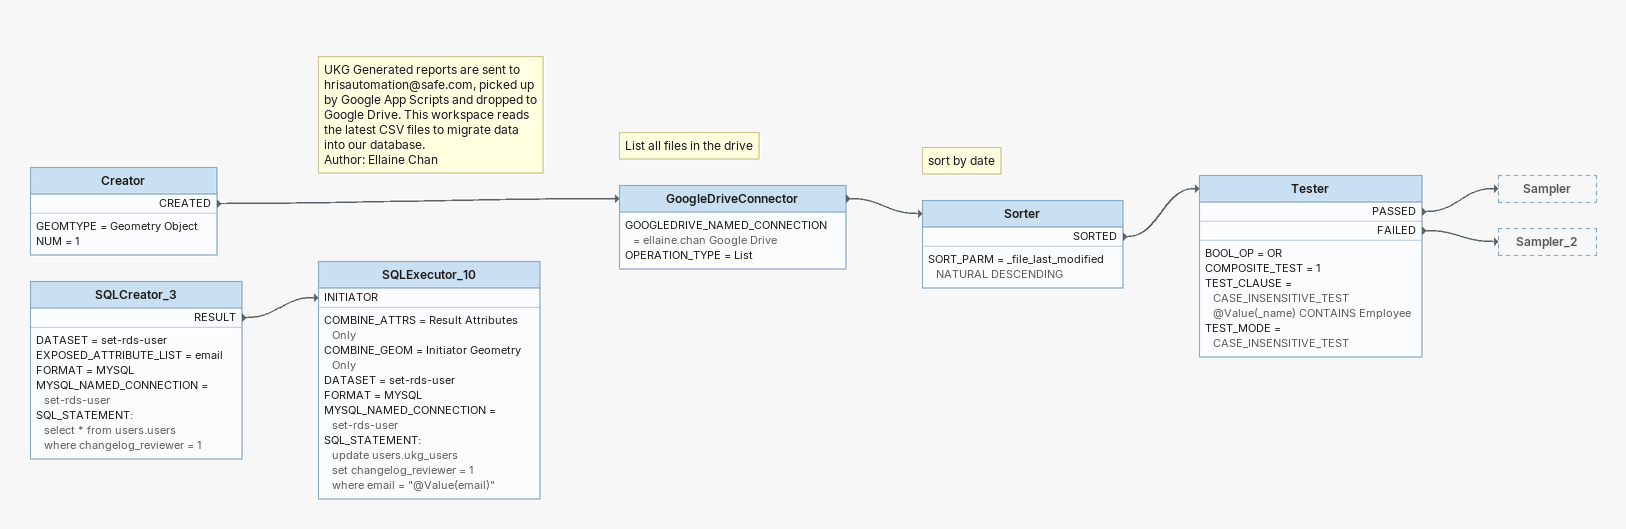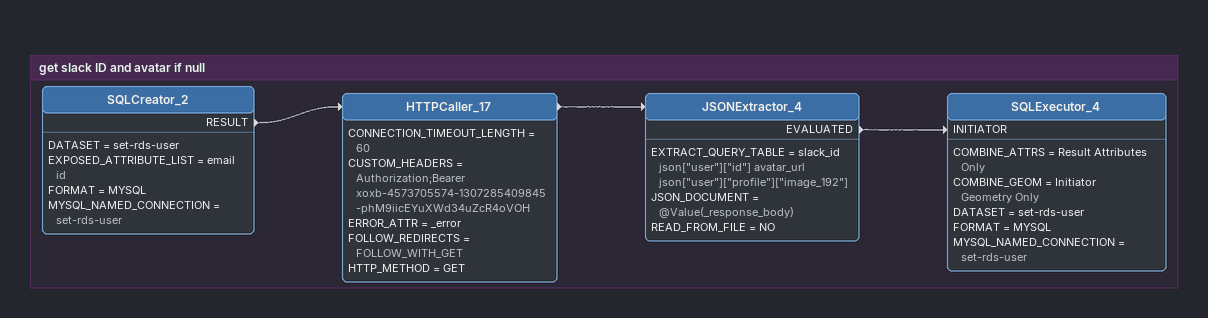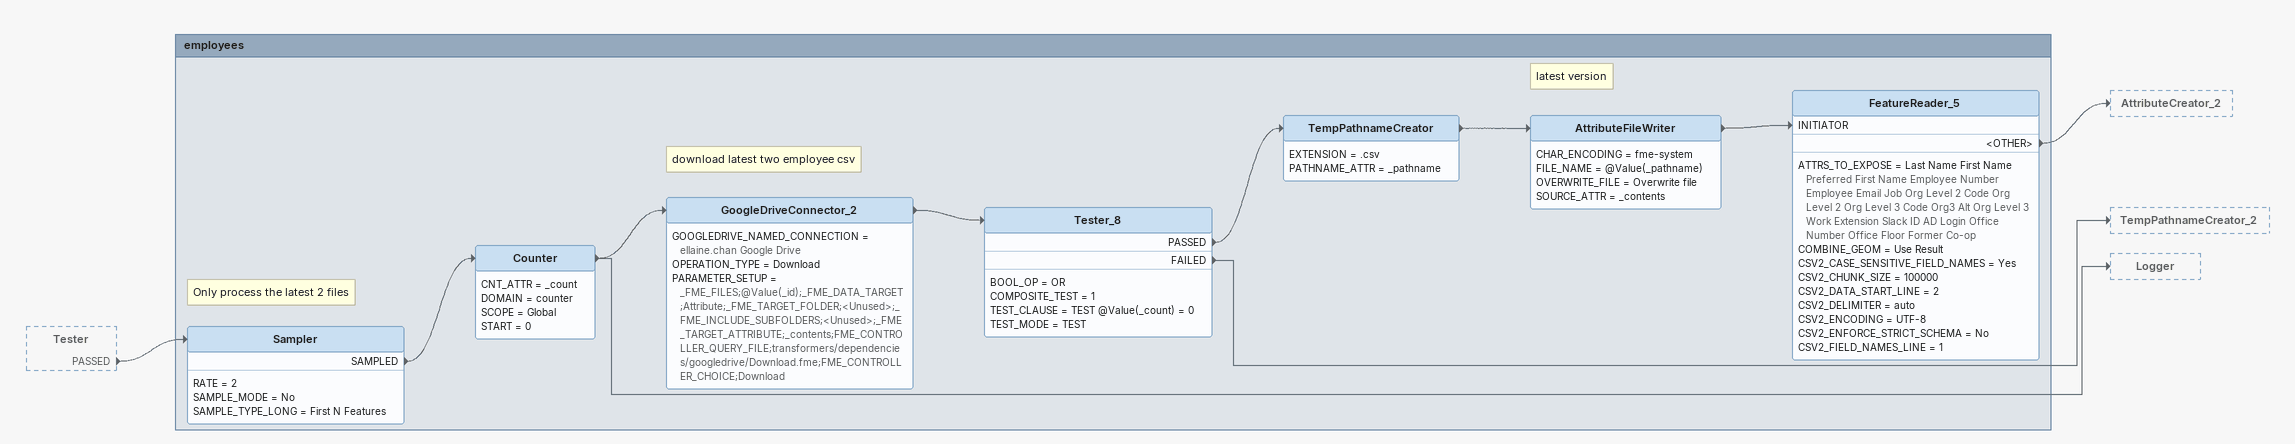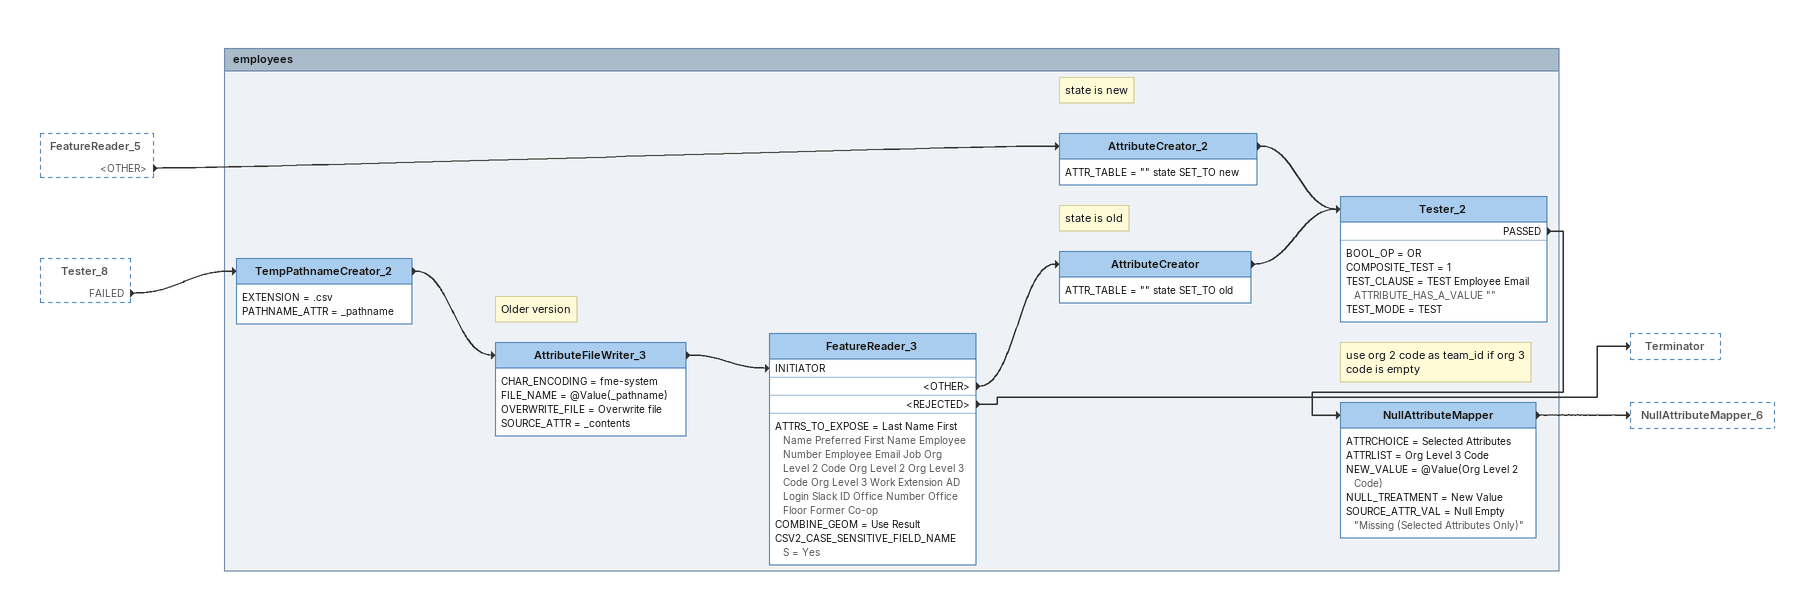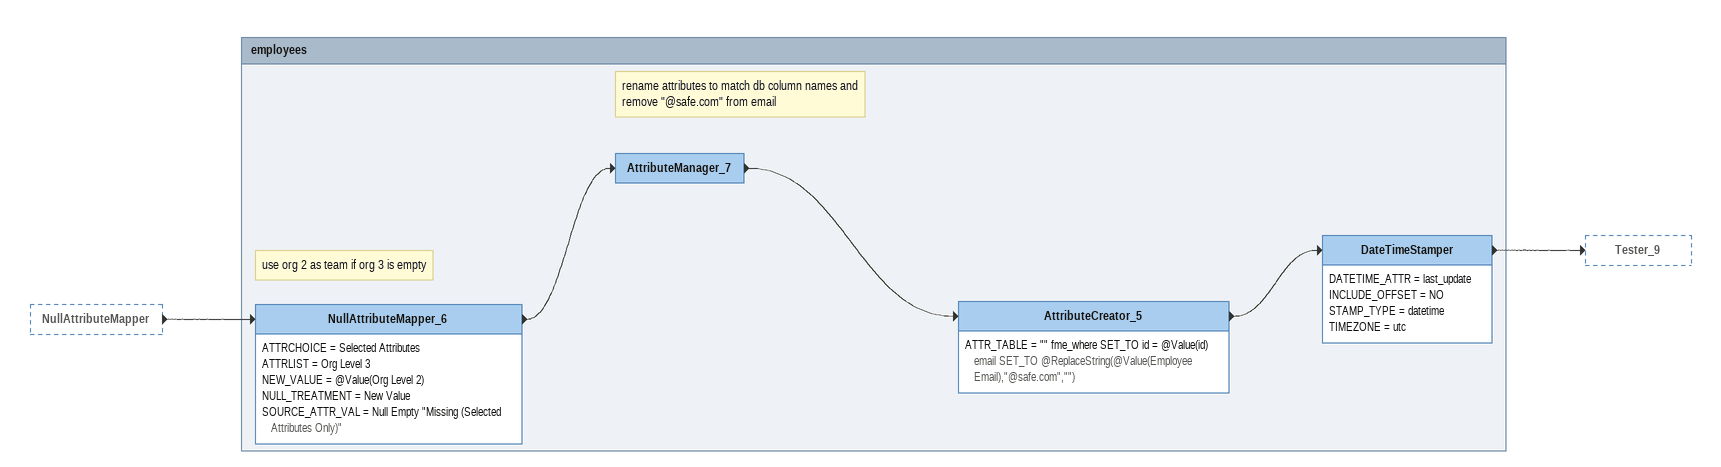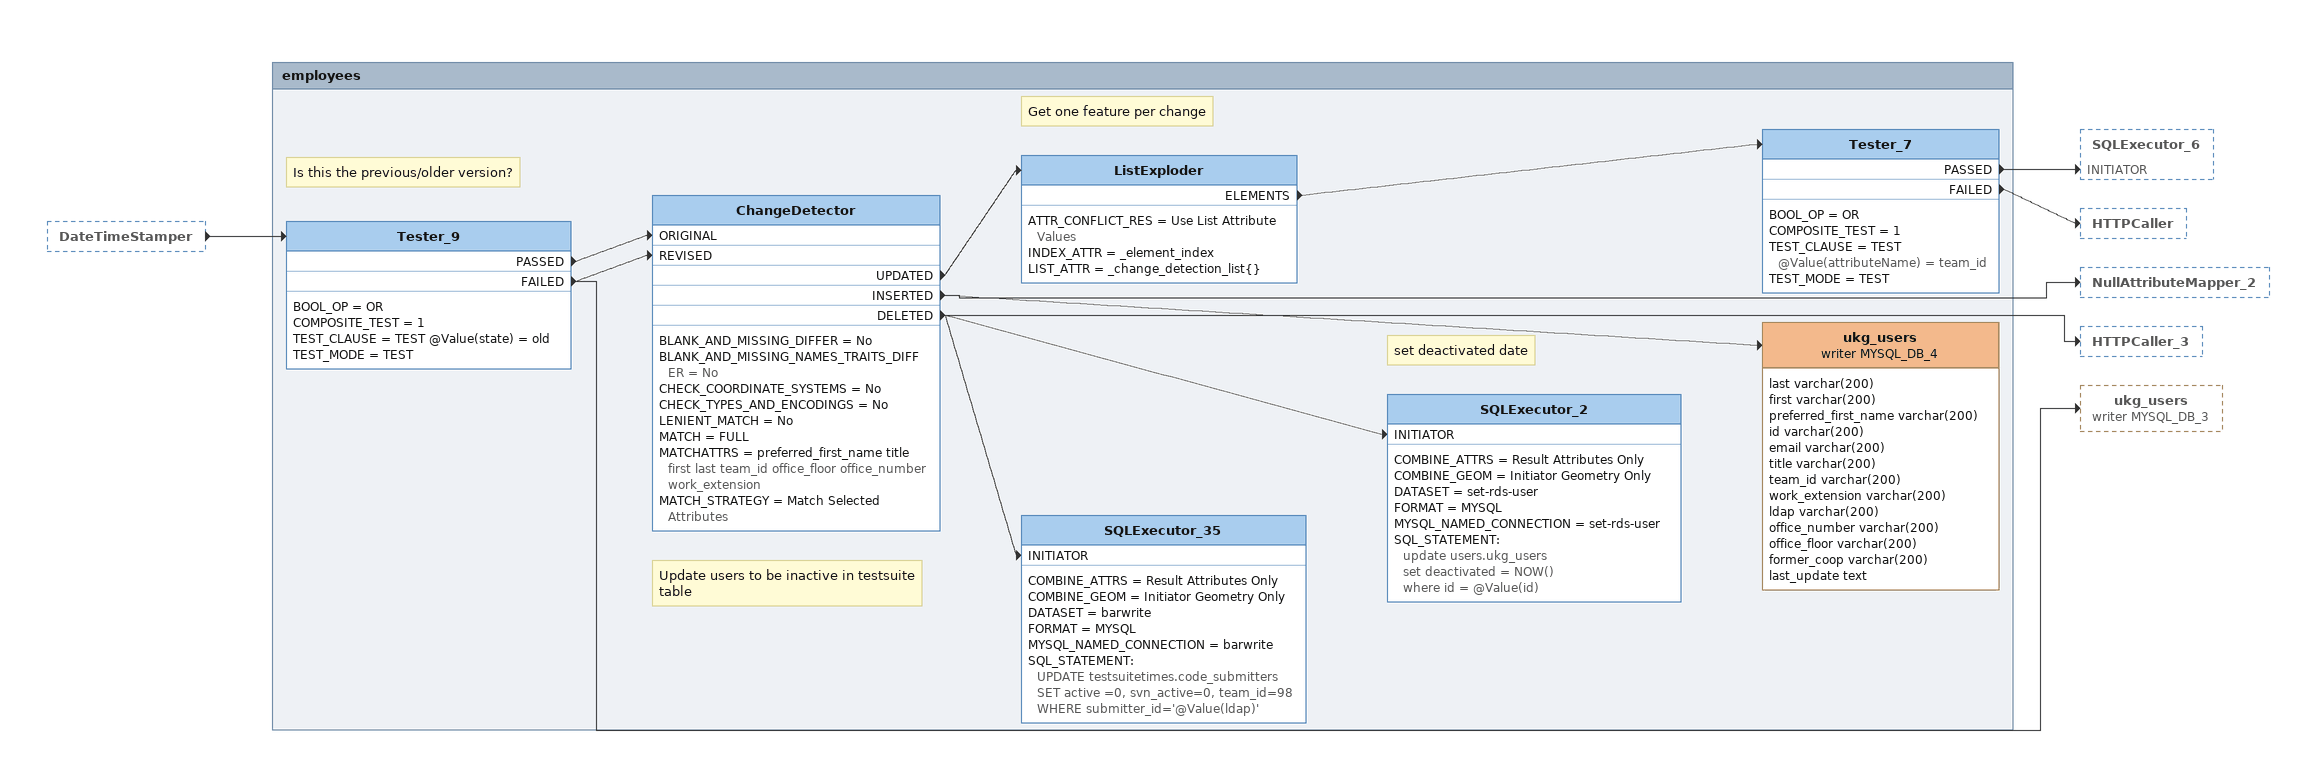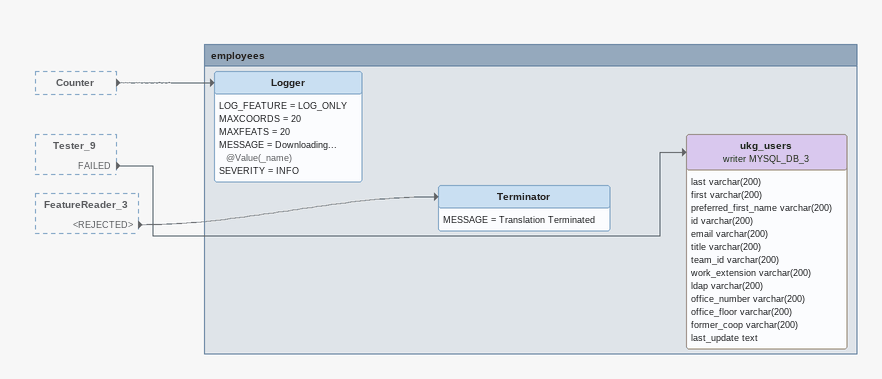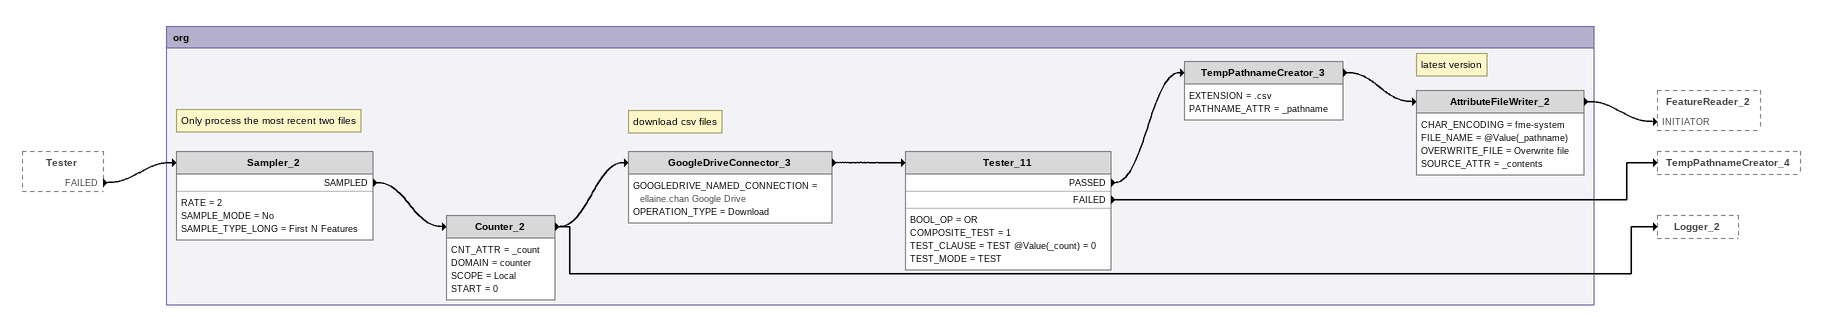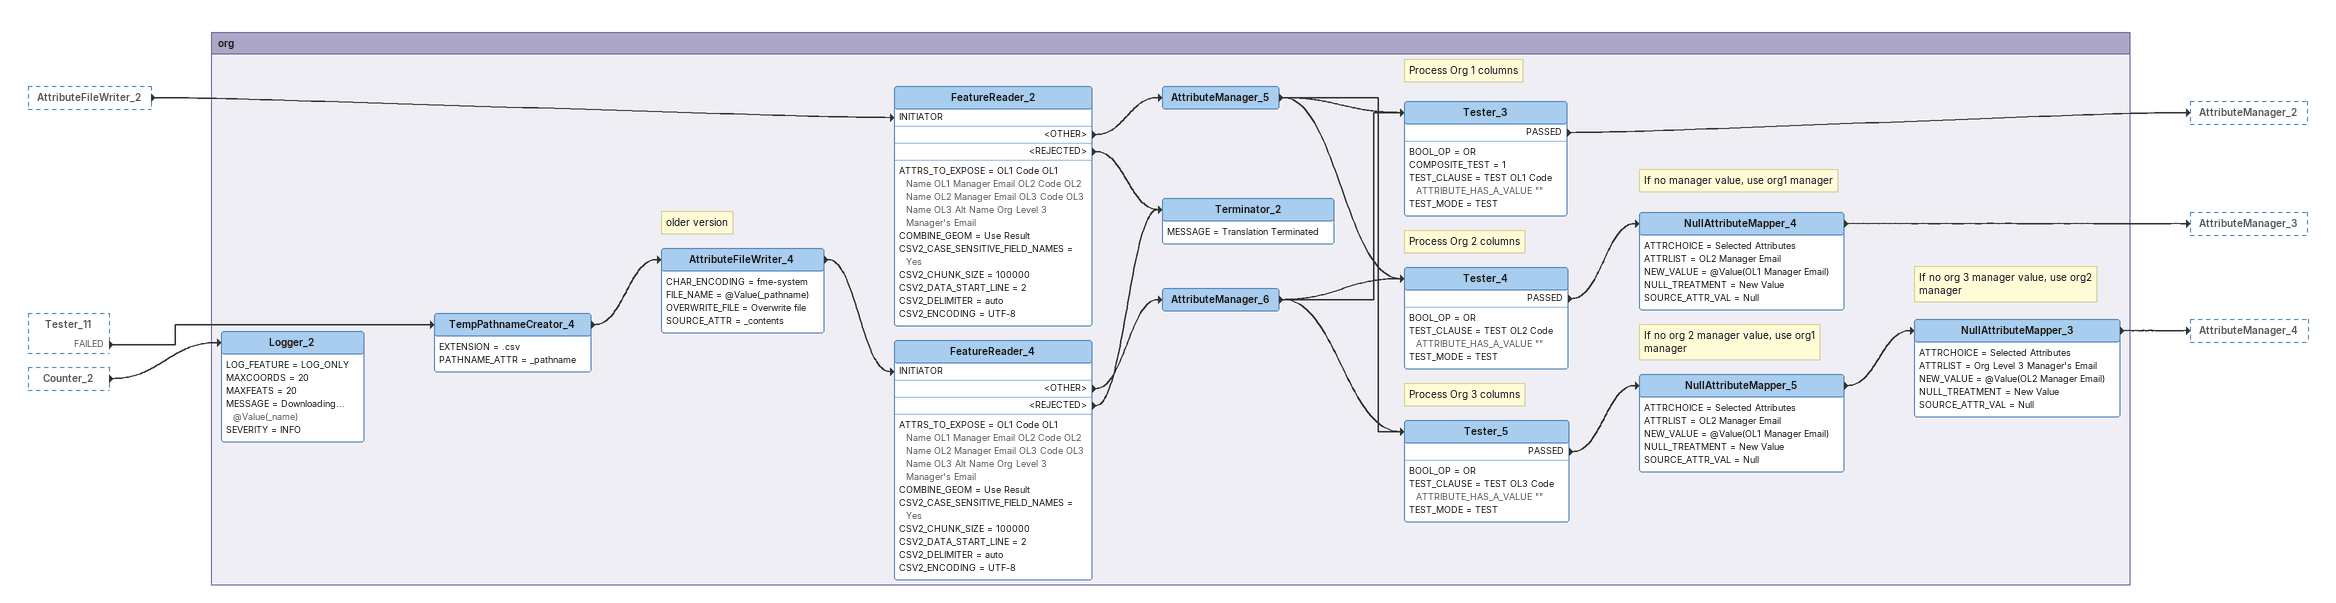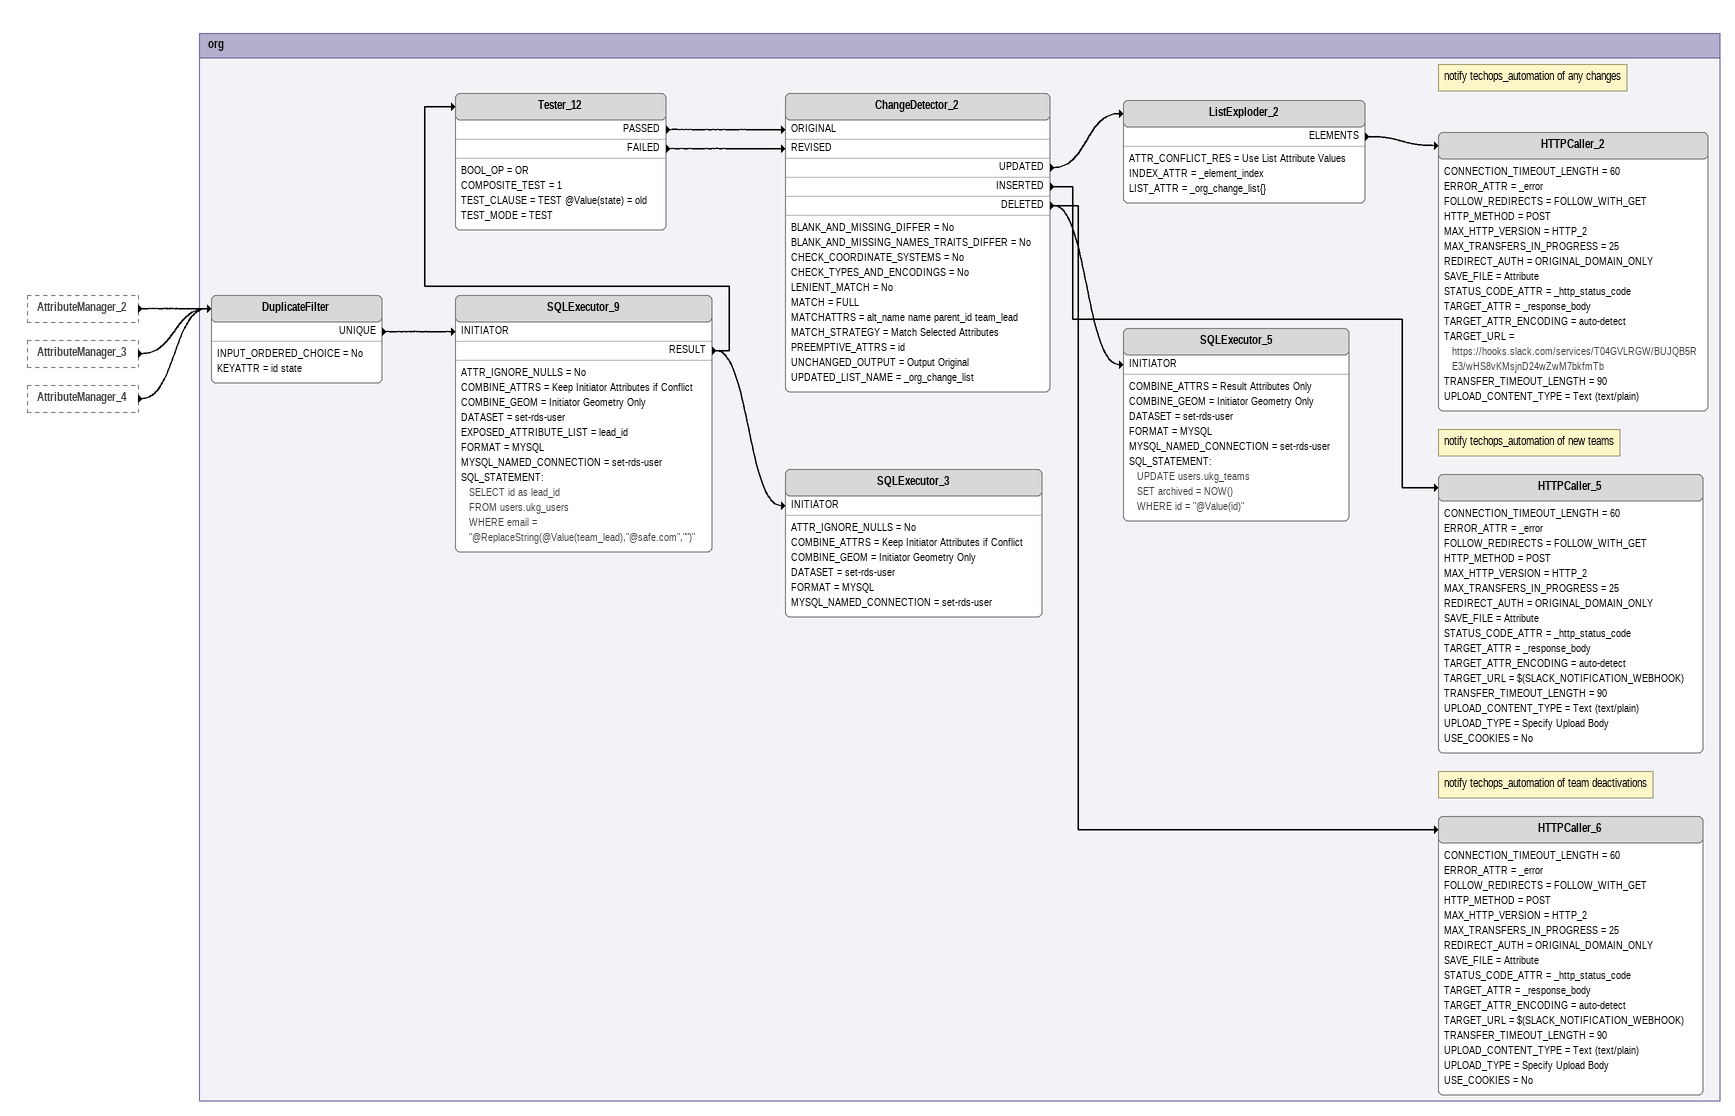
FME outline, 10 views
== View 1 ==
Note: UKG Generated reports are sent to hrisautomation@safe.com, picked up by Google App Scripts and dropped to Google Drive. This workspace reads the latest CSV files to migrate data into our database. / Author: Ellaine Chan
Creator
    GEOMTYPE = Geometry Object
    NUM = 1
    CREATED -> GoogleDriveConnector
Note: List all files in the drive
GoogleDriveConnector
    GOOGLEDRIVE_NAMED_CONNECTION = ellaine.chan Google Drive
    OPERATION_TYPE = List
    -> Sorter
Note: sort by date
Sorter
    SORT_PARM = _file_last_modified NATURAL DESCENDING
    SORTED -> Tester
Tester
    BOOL_OP = OR
    COMPOSITE_TEST = 1
    TEST_CLAUSE = CASE_INSENSITIVE_TEST @Value(_name) CONTAINS Employee
    TEST_MODE = CASE_INSENSITIVE_TEST
    PASSED -> Sampler
    FAILED -> Sampler_2
SQLCreator_3
    DATASET = set-rds-user
    EXPOSED_ATTRIBUTE_LIST = email
    FORMAT = MYSQL
    MYSQL_NAMED_CONNECTION = set-rds-user
    SQL_STATEMENT:
      select * from users.users
      where changelog_reviewer = 1
    RESULT -> SQLExecutor_10 [INITIATOR]
SQLExecutor_10
    COMBINE_ATTRS = Result Attributes Only
    COMBINE_GEOM = Initiator Geometry Only
    DATASET = set-rds-user
    FORMAT = MYSQL
    MYSQL_NAMED_CONNECTION = set-rds-user
    SQL_STATEMENT:
      update users.ukg_users
      set changelog_reviewer = 1
      where email = "@Value(email)"

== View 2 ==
Bookmark: get slack ID and avatar if null
SQLCreator_2
    DATASET = set-rds-user
    EXPOSED_ATTRIBUTE_LIST = email id
    FORMAT = MYSQL
    MYSQL_NAMED_CONNECTION = set-rds-user
    RESULT -> HTTPCaller_17
HTTPCaller_17
    CONNECTION_TIMEOUT_LENGTH = 60
    CUSTOM_HEADERS = Authorization;Bearer xoxb-4573705574-1307285409845-phM9iicEYuXWd34uZcR4oVOH
    ERROR_ATTR = _error
    FOLLOW_REDIRECTS = FOLLOW_WITH_GET
    HTTP_METHOD = GET
    -> JSONExtractor_4
JSONExtractor_4
    EXTRACT_QUERY_TABLE = slack_id json["user"]["id"] avatar_url json["user"]["profile"]["image_192"]
    JSON_DOCUMENT = @Value(_response_body)
    READ_FROM_FILE = NO
    EVALUATED -> SQLExecutor_4 [INITIATOR]
SQLExecutor_4
    COMBINE_ATTRS = Result Attributes Only
    COMBINE_GEOM = Initiator Geometry Only
    DATASET = set-rds-user
    FORMAT = MYSQL
    MYSQL_NAMED_CONNECTION = set-rds-user

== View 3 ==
Tester [outside]
    PASSED -> Sampler

Bookmark: employees
Note: Only process the latest 2 files
Sampler
    RATE = 2
    SAMPLE_MODE = No
    SAMPLE_TYPE_LONG = First N Features
    SAMPLED -> Counter
Counter
    CNT_ATTR = _count
    DOMAIN = counter
    SCOPE = Global
    START = 0
    -> GoogleDriveConnector_2
    -> Logger
Note: download latest two employee csv
GoogleDriveConnector_2
    GOOGLEDRIVE_NAMED_CONNECTION = ellaine.chan Google Drive
    OPERATION_TYPE = Download
    PARAMETER_SETUP = _FME_FILES;@Value(_id);_FME_DATA_TARGET;Attribute;_FME_TARGET_FOLDER;<Unused>;_FME_INCLUDE_SUBFOLDERS;<Unused>;_FME_TARGET_ATTRIBUTE;_contents;FME_CONTROLLER_QUERY_FILE;transformers/dependencies/googledrive/Download.fme;FME_CONTROLLER_CHOICE;Download
    -> Tester_8
Tester_8
    BOOL_OP = OR
    COMPOSITE_TEST = 1
    TEST_CLAUSE = TEST @Value(_count) = 0
    TEST_MODE = TEST
    PASSED -> TempPathnameCreator
    FAILED -> TempPathnameCreator_2
TempPathnameCreator
    EXTENSION = .csv
    PATHNAME_ATTR = _pathname
    -> AttributeFileWriter
Note: latest version
AttributeFileWriter
    CHAR_ENCODING = fme-system
    FILE_NAME = @Value(_pathname)
    OVERWRITE_FILE = Overwrite file
    SOURCE_ATTR = _contents
    -> FeatureReader_5 [INITIATOR]
FeatureReader_5
    ATTRS_TO_EXPOSE = Last Name First Name Preferred First Name Employee Number Employee Email Job Org Level 2 Code Org Level 2 Org Level 3 Code Org3 Alt Org Level 3 Work Extension Slack ID AD Login Office Number Office Floor Former Co-op
    COMBINE_GEOM = Use Result
    CSV2_CASE_SENSITIVE_FIELD_NAMES = Yes
    CSV2_CHUNK_SIZE = 100000
    CSV2_DATA_START_LINE = 2
    CSV2_DELIMITER = auto
    CSV2_ENCODING = UTF-8
    CSV2_ENFORCE_STRICT_SCHEMA = No
    CSV2_FIELD_NAMES_LINE = 1
    <OTHER> -> AttributeCreator_2

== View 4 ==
FeatureReader_5 [outside]
    <OTHER> -> AttributeCreator_2
Tester_8 [outside]
    FAILED -> TempPathnameCreator_2

Bookmark: employees
Note: state is new
AttributeCreator_2
    ATTR_TABLE = "" state SET_TO new
    -> Tester_2
TempPathnameCreator_2
    EXTENSION = .csv
    PATHNAME_ATTR = _pathname
    -> AttributeFileWriter_3
Note: Older version
AttributeFileWriter_3
    CHAR_ENCODING = fme-system
    FILE_NAME = @Value(_pathname)
    OVERWRITE_FILE = Overwrite file
    SOURCE_ATTR = _contents
    -> FeatureReader_3 [INITIATOR]
FeatureReader_3
    ATTRS_TO_EXPOSE = Last Name First Name Preferred First Name Employee Number Employee Email Job Org Level 2 Code Org Level 2 Org Level 3 Code Org Level 3 Work Extension AD Login Slack ID Office Number Office Floor Former Co-op
    COMBINE_GEOM = Use Result
    CSV2_CASE_SENSITIVE_FIELD_NAMES = Yes
    <OTHER> -> AttributeCreator
    <REJECTED> -> Terminator
Note: state is old
AttributeCreator
    ATTR_TABLE = "" state SET_TO old
    -> Tester_2
Tester_2
    BOOL_OP = OR
    COMPOSITE_TEST = 1
    TEST_CLAUSE = TEST Employee Email ATTRIBUTE_HAS_A_VALUE ""
    TEST_MODE = TEST
    PASSED -> NullAttributeMapper
Note: use org 2 code as team_id if org 3 code is empty
NullAttributeMapper
    ATTRCHOICE = Selected Attributes
    ATTRLIST = Org Level 3 Code
    NEW_VALUE = @Value(Org Level 2 Code)
    NULL_TREATMENT = New Value
    SOURCE_ATTR_VAL = Null Empty "Missing (Selected Attributes Only)"
    -> NullAttributeMapper_6

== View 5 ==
NullAttributeMapper [outside]
    -> NullAttributeMapper_6

Bookmark: employees
Note: use org 2 as team if org 3 is empty
NullAttributeMapper_6
    ATTRCHOICE = Selected Attributes
    ATTRLIST = Org Level 3
    NEW_VALUE = @Value(Org Level 2)
    NULL_TREATMENT = New Value
    SOURCE_ATTR_VAL = Null Empty "Missing (Selected Attributes Only)"
    -> AttributeManager_7
Note: rename attributes to match db column names and remove "@safe.com" from email
AttributeManager_7
    -> AttributeCreator_5
AttributeCreator_5
    ATTR_TABLE = "" fme_where SET_TO id = @Value(id)  email SET_TO @ReplaceString(@Value(Employee Email),"@safe.com","")
    -> DateTimeStamper
DateTimeStamper
    DATETIME_ATTR = last_update
    INCLUDE_OFFSET = NO
    STAMP_TYPE = datetime
    TIMEZONE = utc
    -> Tester_9

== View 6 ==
DateTimeStamper [outside]
    -> Tester_9

Bookmark: employees
Note: Is this the previous/older version?
Tester_9
    BOOL_OP = OR
    COMPOSITE_TEST = 1
    TEST_CLAUSE = TEST @Value(state) = old
    TEST_MODE = TEST
    PASSED -> ChangeDetector [ORIGINAL]
    FAILED -> ChangeDetector [REVISED]
    FAILED -> ukg_users (writer MYSQL_DB_3)
ChangeDetector
    BLANK_AND_MISSING_DIFFER = No
    BLANK_AND_MISSING_NAMES_TRAITS_DIFFER = No
    CHECK_COORDINATE_SYSTEMS = No
    CHECK_TYPES_AND_ENCODINGS = No
    LENIENT_MATCH = No
    MATCH = FULL
    MATCHATTRS = preferred_first_name title first last team_id office_floor office_number work_extension
    MATCH_STRATEGY = Match Selected Attributes
    UPDATED -> ListExploder
    INSERTED -> ukg_users (writer MYSQL_DB_4)
    INSERTED -> NullAttributeMapper_2
    DELETED -> SQLExecutor_2 [INITIATOR]
    DELETED -> HTTPCaller_3
    DELETED -> SQLExecutor_35 [INITIATOR]
Note: Get one feature per change
ListExploder
    ATTR_CONFLICT_RES = Use List Attribute Values
    INDEX_ATTR = _element_index
    LIST_ATTR = _change_detection_list{}
    ELEMENTS -> Tester_7
Tester_7
    BOOL_OP = OR
    COMPOSITE_TEST = 1
    TEST_CLAUSE = TEST @Value(attributeName) = team_id
    TEST_MODE = TEST
    PASSED -> SQLExecutor_6 [INITIATOR]
    FAILED -> HTTPCaller
ukg_users (writer MYSQL_DB_4)
    attributes: last varchar(200), first varchar(200), preferred_first_name varchar(200), id varchar(200), email varchar(200), title varchar(200), team_id varchar(200), work_extension varchar(200), ldap varchar(200), office_number varchar(200), office_floor varchar(200), former_coop varchar(200), last_update text
Note: set deactivated date
SQLExecutor_2
    COMBINE_ATTRS = Result Attributes Only
    COMBINE_GEOM = Initiator Geometry Only
    DATASET = set-rds-user
    FORMAT = MYSQL
    MYSQL_NAMED_CONNECTION = set-rds-user
    SQL_STATEMENT:
      update users.ukg_users
      set deactivated = NOW()
      where id = @Value(id)
Note: Update users to be inactive in testsuite table
SQLExecutor_35
    COMBINE_ATTRS = Result Attributes Only
    COMBINE_GEOM = Initiator Geometry Only
    DATASET = barwrite
    FORMAT = MYSQL
    MYSQL_NAMED_CONNECTION = barwrite
    SQL_STATEMENT:
      UPDATE testsuitetimes.code_submitters
      SET active =0, svn_active=0, team_id=98
      WHERE submitter_id='@Value(ldap)'

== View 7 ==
Counter [outside]
    -> Logger
Tester_9 [outside]
    FAILED -> ukg_users (writer MYSQL_DB_3)
FeatureReader_3 [outside]
    <REJECTED> -> Terminator

Bookmark: employees
ukg_users (writer MYSQL_DB_3)
    attributes: last varchar(200), first varchar(200), preferred_first_name varchar(200), id varchar(200), email varchar(200), title varchar(200), team_id varchar(200), work_extension varchar(200), ldap varchar(200), office_number varchar(200), office_floor varchar(200), former_coop varchar(200), last_update text
Terminator
    MESSAGE = Translation Terminated
Logger
    LOG_FEATURE = LOG_ONLY
    MAXCOORDS = 20
    MAXFEATS = 20
    MESSAGE = Downloading... @Value(_name)
    SEVERITY = INFO

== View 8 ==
Tester [outside]
    FAILED -> Sampler_2

Bookmark: org
Note: Only process the most recent two files
Sampler_2
    RATE = 2
    SAMPLE_MODE = No
    SAMPLE_TYPE_LONG = First N Features
    SAMPLED -> Counter_2
Counter_2
    CNT_ATTR = _count
    DOMAIN = counter
    SCOPE = Local
    START = 0
    -> GoogleDriveConnector_3
    -> Logger_2
Note: download csv files
GoogleDriveConnector_3
    GOOGLEDRIVE_NAMED_CONNECTION = ellaine.chan Google Drive
    OPERATION_TYPE = Download
    -> Tester_11
Tester_11
    BOOL_OP = OR
    COMPOSITE_TEST = 1
    TEST_CLAUSE = TEST @Value(_count) = 0
    TEST_MODE = TEST
    PASSED -> TempPathnameCreator_3
    FAILED -> TempPathnameCreator_4
TempPathnameCreator_3
    EXTENSION = .csv
    PATHNAME_ATTR = _pathname
    -> AttributeFileWriter_2
Note: latest version
AttributeFileWriter_2
    CHAR_ENCODING = fme-system
    FILE_NAME = @Value(_pathname)
    OVERWRITE_FILE = Overwrite file
    SOURCE_ATTR = _contents
    -> FeatureReader_2 [INITIATOR]

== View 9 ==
AttributeFileWriter_2 [outside]
    -> FeatureReader_2 [INITIATOR]
Tester_11 [outside]
    FAILED -> TempPathnameCreator_4
Counter_2 [outside]
    -> Logger_2

Bookmark: org
FeatureReader_2
    ATTRS_TO_EXPOSE = OL1 Code OL1 Name OL1 Manager Email OL2 Code OL2 Name OL2 Manager Email OL3 Code OL3 Name OL3 Alt Name Org Level 3 Manager's Email
    COMBINE_GEOM = Use Result
    CSV2_CASE_SENSITIVE_FIELD_NAMES = Yes
    CSV2_CHUNK_SIZE = 100000
    CSV2_DATA_START_LINE = 2
    CSV2_DELIMITER = auto
    CSV2_ENCODING = UTF-8
    <OTHER> -> AttributeManager_5
    <REJECTED> -> Terminator_2
AttributeManager_5
    -> Tester_4
    -> Tester_5
    -> Tester_3
TempPathnameCreator_4
    EXTENSION = .csv
    PATHNAME_ATTR = _pathname
    -> AttributeFileWriter_4
Note: older version
AttributeFileWriter_4
    CHAR_ENCODING = fme-system
    FILE_NAME = @Value(_pathname)
    OVERWRITE_FILE = Overwrite file
    SOURCE_ATTR = _contents
    -> FeatureReader_4 [INITIATOR]
FeatureReader_4
    ATTRS_TO_EXPOSE = OL1 Code OL1 Name OL1 Manager Email OL2 Code OL2 Name OL2 Manager Email OL3 Code OL3 Name OL3 Alt Name Org Level 3 Manager's Email
    COMBINE_GEOM = Use Result
    CSV2_CASE_SENSITIVE_FIELD_NAMES = Yes
    CSV2_CHUNK_SIZE = 100000
    CSV2_DATA_START_LINE = 2
    CSV2_DELIMITER = auto
    CSV2_ENCODING = UTF-8
    <OTHER> -> AttributeManager_6
    <REJECTED> -> Terminator_2
Terminator_2
    MESSAGE = Translation Terminated
AttributeManager_6
    -> Tester_3
    -> Tester_4
    -> Tester_5
Note: Process Org 1 columns
Tester_3
    BOOL_OP = OR
    COMPOSITE_TEST = 1
    TEST_CLAUSE = TEST OL1 Code ATTRIBUTE_HAS_A_VALUE ""
    TEST_MODE = TEST
    PASSED -> AttributeManager_2
Note: Process Org 2 columns
Tester_4
    BOOL_OP = OR
    TEST_CLAUSE = TEST OL2 Code ATTRIBUTE_HAS_A_VALUE ""
    TEST_MODE = TEST
    PASSED -> NullAttributeMapper_4
Note: If no manager value, use org1 manager
NullAttributeMapper_4
    ATTRCHOICE = Selected Attributes
    ATTRLIST = OL2 Manager Email
    NEW_VALUE = @Value(OL1 Manager Email)
    NULL_TREATMENT = New Value
    SOURCE_ATTR_VAL = Null
    -> AttributeManager_3
Note: Process Org 3 columns
Tester_5
    BOOL_OP = OR
    TEST_CLAUSE = TEST OL3 Code ATTRIBUTE_HAS_A_VALUE ""
    TEST_MODE = TEST
    PASSED -> NullAttributeMapper_5
Note: If no org 2 manager value, use org1 manager
NullAttributeMapper_5
    ATTRCHOICE = Selected Attributes
    ATTRLIST = OL2 Manager Email
    NEW_VALUE = @Value(OL1 Manager Email)
    NULL_TREATMENT = New Value
    SOURCE_ATTR_VAL = Null
    -> NullAttributeMapper_3
Note: If no org 3 manager value, use org2 manager
NullAttributeMapper_3
    ATTRCHOICE = Selected Attributes
    ATTRLIST = Org Level 3 Manager's Email
    NEW_VALUE = @Value(OL2 Manager Email)
    NULL_TREATMENT = New Value
    SOURCE_ATTR_VAL = Null
    -> AttributeManager_4
Logger_2
    LOG_FEATURE = LOG_ONLY
    MAXCOORDS = 20
    MAXFEATS = 20
    MESSAGE = Downloading... @Value(_name)
    SEVERITY = INFO

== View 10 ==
AttributeManager_2 [outside]
    -> DuplicateFilter
AttributeManager_3 [outside]
    -> DuplicateFilter
AttributeManager_4 [outside]
    -> DuplicateFilter

Bookmark: org
DuplicateFilter
    INPUT_ORDERED_CHOICE = No
    KEYATTR = id state
    UNIQUE -> SQLExecutor_9 [INITIATOR]
SQLExecutor_9
    ATTR_IGNORE_NULLS = No
    COMBINE_ATTRS = Keep Initiator Attributes if Conflict
    COMBINE_GEOM = Initiator Geometry Only
    DATASET = set-rds-user
    EXPOSED_ATTRIBUTE_LIST = lead_id
    FORMAT = MYSQL
    MYSQL_NAMED_CONNECTION = set-rds-user
    SQL_STATEMENT:
      SELECT id as lead_id
      FROM users.ukg_users
      WHERE email = "@ReplaceString(@Value(team_lead),"@safe.com","")"
    RESULT -> SQLExecutor_3 [INITIATOR]
    RESULT -> Tester_12
Tester_12
    BOOL_OP = OR
    COMPOSITE_TEST = 1
    TEST_CLAUSE = TEST @Value(state) = old
    TEST_MODE = TEST
    PASSED -> ChangeDetector_2 [ORIGINAL]
    FAILED -> ChangeDetector_2 [REVISED]
ChangeDetector_2
    BLANK_AND_MISSING_DIFFER = No
    BLANK_AND_MISSING_NAMES_TRAITS_DIFFER = No
    CHECK_COORDINATE_SYSTEMS = No
    CHECK_TYPES_AND_ENCODINGS = No
    LENIENT_MATCH = No
    MATCH = FULL
    MATCHATTRS = alt_name name parent_id team_lead
    MATCH_STRATEGY = Match Selected Attributes
    PREEMPTIVE_ATTRS = id
    UNCHANGED_OUTPUT = Output Original
    UPDATED_LIST_NAME = _org_change_list
    UPDATED -> ListExploder_2
    INSERTED -> HTTPCaller_5
    DELETED -> SQLExecutor_5 [INITIATOR]
    DELETED -> HTTPCaller_6
ListExploder_2
    ATTR_CONFLICT_RES = Use List Attribute Values
    INDEX_ATTR = _element_index
    LIST_ATTR = _org_change_list{}
    ELEMENTS -> HTTPCaller_2
Note: notify techops_automation of any changes
HTTPCaller_2
    CONNECTION_TIMEOUT_LENGTH = 60
    ERROR_ATTR = _error
    FOLLOW_REDIRECTS = FOLLOW_WITH_GET
    HTTP_METHOD = POST
    MAX_HTTP_VERSION = HTTP_2
    MAX_TRANSFERS_IN_PROGRESS = 25
    REDIRECT_AUTH = ORIGINAL_DOMAIN_ONLY
    SAVE_FILE = Attribute
    STATUS_CODE_ATTR = _http_status_code
    TARGET_ATTR = _response_body
    TARGET_ATTR_ENCODING = auto-detect
    TARGET_URL = https://hooks.slack.com/services/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
    TRANSFER_TIMEOUT_LENGTH = 90
    UPLOAD_CONTENT_TYPE = Text (text/plain)
Note: notify techops_automation of new teams
HTTPCaller_5
    CONNECTION_TIMEOUT_LENGTH = 60
    ERROR_ATTR = _error
    FOLLOW_REDIRECTS = FOLLOW_WITH_GET
    HTTP_METHOD = POST
    MAX_HTTP_VERSION = HTTP_2
    MAX_TRANSFERS_IN_PROGRESS = 25
    REDIRECT_AUTH = ORIGINAL_DOMAIN_ONLY
    SAVE_FILE = Attribute
    STATUS_CODE_ATTR = _http_status_code
    TARGET_ATTR = _response_body
    TARGET_ATTR_ENCODING = auto-detect
    TARGET_URL = $(SLACK_NOTIFICATION_WEBHOOK)
    TRANSFER_TIMEOUT_LENGTH = 90
    UPLOAD_CONTENT_TYPE = Text (text/plain)
    UPLOAD_TYPE = Specify Upload Body
    USE_COOKIES = No
SQLExecutor_5
    COMBINE_ATTRS = Result Attributes Only
    COMBINE_GEOM = Initiator Geometry Only
    DATASET = set-rds-user
    FORMAT = MYSQL
    MYSQL_NAMED_CONNECTION = set-rds-user
    SQL_STATEMENT:
      UPDATE users.ukg_teams
      SET archived = NOW()
      WHERE id = "@Value(id)"
Note: notify techops_automation of team deactivations
HTTPCaller_6
    CONNECTION_TIMEOUT_LENGTH = 60
    ERROR_ATTR = _error
    FOLLOW_REDIRECTS = FOLLOW_WITH_GET
    HTTP_METHOD = POST
    MAX_HTTP_VERSION = HTTP_2
    MAX_TRANSFERS_IN_PROGRESS = 25
    REDIRECT_AUTH = ORIGINAL_DOMAIN_ONLY
    SAVE_FILE = Attribute
    STATUS_CODE_ATTR = _http_status_code
    TARGET_ATTR = _response_body
    TARGET_ATTR_ENCODING = auto-detect
    TARGET_URL = $(SLACK_NOTIFICATION_WEBHOOK)
    TRANSFER_TIMEOUT_LENGTH = 90
    UPLOAD_CONTENT_TYPE = Text (text/plain)
    UPLOAD_TYPE = Specify Upload Body
    USE_COOKIES = No
SQLExecutor_3
    ATTR_IGNORE_NULLS = No
    COMBINE_ATTRS = Keep Initiator Attributes if Conflict
    COMBINE_GEOM = Initiator Geometry Only
    DATASET = set-rds-user
    FORMAT = MYSQL
    MYSQL_NAMED_CONNECTION = set-rds-user
